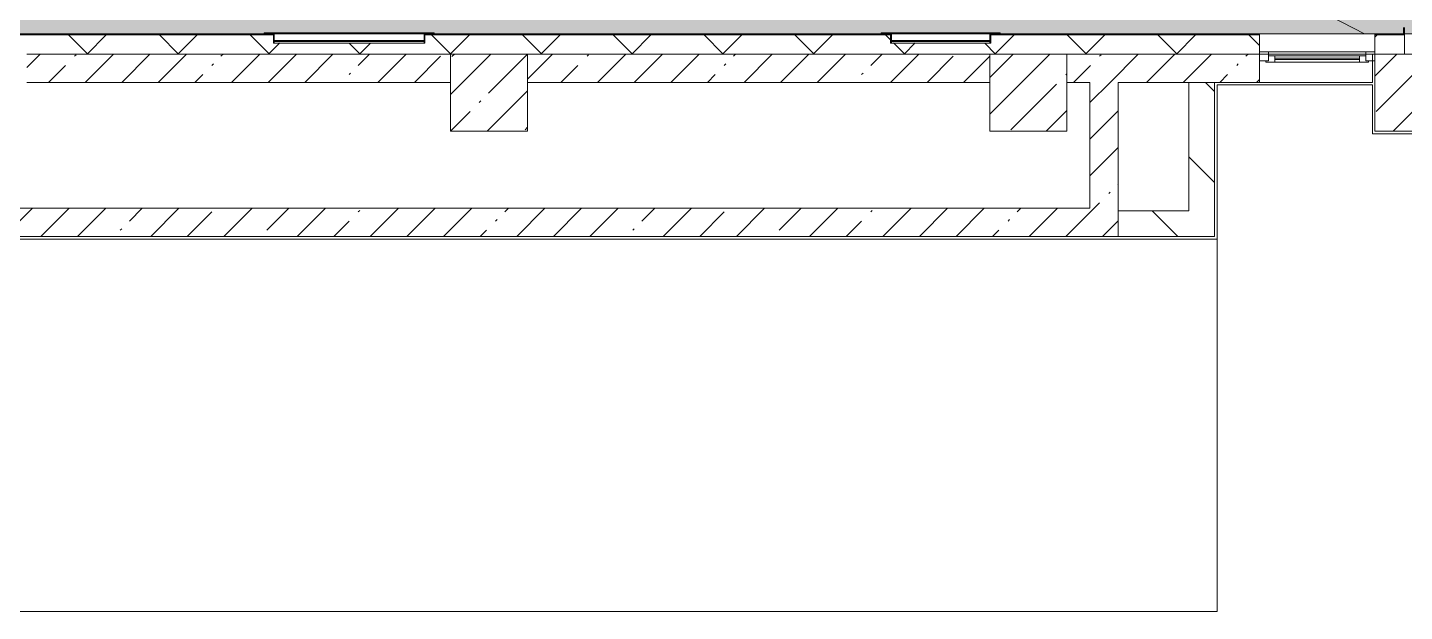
# Model space of a CAD drawing. Header units: millimetres. Extents: x 81682 to 274809, y -8553 to 29000.
# Drawn here: x 170314 to 181039, y 10859 to 15407 of the extents above; entities that cross this region are included whole.
import ezdxf

# ---------------------------------------------------------------- set-up
doc = ezdxf.new("R2010")
doc.units = ezdxf.units.MM
for name, color, linetype, lineweight in [('A-DETL-3', 7, 'Continuous', 5), ('A-GENM-3', 7, 'Continuous', 5), ('A-GLAZ-3', 7, 'Continuous', 5), ('A-WALL', 7, 'Continuous', 9), ('A-WALL-7', 7, 'Continuous', 5), ('I-WALL-2', 7, 'Continuous', 5), ('S-COLS-1', 7, 'Continuous', 5)]:
    doc.layers.add(name, color=color, linetype=linetype, lineweight=lineweight)
doc.layers.add('A-DETL-GENF-2', color=7, linetype='Continuous', lineweight=9, true_color=0xc0c0c0, transparency=0.4)
for name, color, linetype, lineweight, true_color in [('A-FLOR-1', 7, 'Continuous', 5, 0xb7b7b7), ('A-FLOR-2', 7, 'Continuous', 5, 0xaaaaaa), ('A-GENM-4', 7, 'Continuous', 5, 0x737373), ('A-WALL-8', 7, 'Continuous', 5, 0x737373), ('A-WALL-9', 7, 'Continuous', 9, 0x737373), ('I-WALL-3', 7, 'Continuous', 5, 0x737373)]:
    doc.layers.add(name, color=color, linetype=linetype, lineweight=lineweight, true_color=true_color)
pattern_1 = [(45, (147798.7, 0), (-285.123, 285.123), []), (45, (148083.8, 0), (-285.123, 285.123), [504.031, -100.806, 16.764, -84.042])]
pattern_2 = [(135, (147798.7, 0), (-353.5534, -353.5534), [])]

# ---------------------------------------------------------------- blocks, each defined once
blk = doc.blocks.new('BSC_Колонна _Прямоугольная - 600х600-V68-3_7_3_птичка')
at = {"layer": 'S-COLS-1'}
h = blk.add_hatch(dxfattribs=at)
h.set_pattern_fill('FP_73', color=256, style=0, pattern_type=2)
h.set_pattern_definition([(45, (-26110, -14900), (-285.123, 285.123), []), (45, (-25824.88, -14900), (-285.123, 285.123), [504.031, -100.806, 16.764, -84.042])])
h.paths.add_polyline_path([(-300, -300), (300, -300), (300, 300), (-300, 300), (-300, -208)])
for p, q in [((300, 300), (-300, 300)), ((-300, 300), (-300, -300)), ((300, -300), (300, 300)), ((-300, -300), (300, -300))]:
    blk.add_line(p, q, dxfattribs=at)
blk = doc.blocks.new('BSC_Колонна _Прямоугольная - 600х600-V92-3_7_3_птичка')
at = {"layer": 'S-COLS-1'}
h = blk.add_hatch(dxfattribs=at)
h.set_pattern_fill('FP_102', color=256, style=0, pattern_type=2)
h.set_pattern_definition([(45, (-33310, -14900), (-285.123, 285.123), []), (45, (-33024.88, -14900), (-285.123, 285.123), [504.031, -100.806, 16.764, -84.042])])
h.paths.add_polyline_path([(-300, -300), (300, -300), (300, 300), (-300, 300), (-300, -208)])
for p, q in [((300, 300), (-300, 300)), ((-300, 300), (-300, -300)), ((300, -300), (300, 300)), ((-300, -300), (300, -300))]:
    blk.add_line(p, q, dxfattribs=at)
blk = doc.blocks.new('BSC_Колонна _Прямоугольная - 600х600-V103-3_7_3_птичка')
at = {"layer": 'S-COLS-1'}
h = blk.add_hatch(dxfattribs=at)
h.set_pattern_fill('FP_114', color=256, style=0, pattern_type=2)
h.set_pattern_definition([(45, (-30310, -14900), (-285.123, 285.123), []), (45, (-30024.88, -14900), (-285.123, 285.123), [504.031, -100.806, 16.764, -84.042])])
h.paths.add_polyline_path([(-300, -300), (300, -300), (300, 300), (-300, 300), (-300, -208)])
for p, q in [((300, 300), (-300, 300)), ((-300, 300), (-300, -300)), ((300, -300), (300, 300)), ((-300, -300), (300, -300))]:
    blk.add_line(p, q, dxfattribs=at)
blk = doc.blocks.new('120_Окно_СКБ_1Ст - 120_Окно_СКБ_1Ст_900х2500_h_-20705657-3_7_3_птичка')
at = {"layer": 'A-GLAZ-3'}
for p, q in [((-450, -127), (-450, -57)), ((-450, -57), (-380, -57)), ((450, -57), (-450, -57)), ((-380, -57), (-380, -127)), ((380, -87), (-380, -87)), ((-380, -87), (-380, -127)), ((-330, -137), (-330, -87)), ((-330, -107), (330, -107)), ((330, -137), (330, -87)), ((380, -127), (380, -57)), ((380, -57), (450, -57)), ((380, -127), (380, -87)), ((450, -57), (450, -127)), ((-380, -127), (-450, -127)), ((-450, -127), (-400, -127)), ((-380, -127), (-400, -127)), ((-400, -127), (-400, -137)), ((-400, -137), (400, -137)), ((400, -137), (-400, -137)), ((330, -117), (-330, -117)), ((450, -127), (380, -127)), ((400, -127), (380, -127)), ((400, -127), (450, -127)), ((400, -137), (400, -127))]:
    blk.add_line(p, q, dxfattribs=at)
blk = doc.blocks.new('Уголок вложенный - Уголок вложенный-23831105-3_7_3_птичка')
at = {"layer": 'A-GENM-3'}
for p, q in [((29237, 15288), (29237, 15349)), ((29244, 15358), (29244, 15285)), ((29244, 15285), (29240, 15285))]:
    blk.add_line(p, q, dxfattribs=at)
at = {"layer": 'A-GENM-3', "flags": 128}
for points in [[(29237, 15349), (29237, 15351), (29236, 15353), (29235, 15355), (29234, 15356), (29232, 15357), (29230, 15358), (29228, 15358)], [(29240, 15285), (29239, 15285), (29239, 15285), (29238, 15286), (29238, 15286), (29237, 15287), (29237, 15287), (29237, 15288)]]:
    blk.add_lwpolyline(points, dxfattribs=at)
at = {"layer": 'A-GENM-4'}
for p, q in [((29164, 15365), (29244, 15365)), ((29164, 15361), (29164, 15365)), ((29228, 15358), (29167, 15358)), ((29244, 15365), (29244, 15358))]:
    blk.add_line(p, q, dxfattribs=at)
at = {"layer": 'A-GENM-4', "flags": 128}
blk.add_lwpolyline([(29167, 15358), (29166, 15358), (29166, 15358), (29165, 15359), (29165, 15359), (29164, 15360), (29164, 15360), (29164, 15361)], dxfattribs=at)
blk = doc.blocks.new('Уголок вложенный - Уголок вложенный-V180-3_7_3_птичка')
at = {"layer": 'A-GENM-3'}
for p, q in [((30010, 15285), (30010, 15358)), ((30017, 15349), (30017, 15288)), ((30014, 15285), (30010, 15285))]:
    blk.add_line(p, q, dxfattribs=at)
at = {"layer": 'A-GENM-3', "flags": 128}
for points in [[(30026, 15358), (30024, 15358), (30022, 15357), (30020, 15356), (30019, 15355), (30018, 15353), (30017, 15351), (30017, 15349)], [(30017, 15288), (30017, 15287), (30017, 15287), (30016, 15286), (30016, 15286), (30015, 15285), (30015, 15285), (30014, 15285)]]:
    blk.add_lwpolyline(points, dxfattribs=at)
at = {"layer": 'A-GENM-4'}
for p, q in [((30010, 15365), (30090, 15365)), ((30010, 15358), (30010, 15365)), ((30087, 15358), (30026, 15358)), ((30090, 15365), (30090, 15361))]:
    blk.add_line(p, q, dxfattribs=at)
at = {"layer": 'A-GENM-4', "flags": 128}
blk.add_lwpolyline([(30090, 15361), (30090, 15360), (30090, 15360), (30089, 15359), (30089, 15359), (30088, 15358), (30088, 15358), (30087, 15358)], dxfattribs=at)
blk = doc.blocks.new('Уголок вложенный - Уголок вложенный-V181-3_7_3_птичка')
at = {"layer": 'A-GENM-3'}
blk.add_line((30010, 15285), (29244, 15285), dxfattribs=at)
at = {"layer": 'A-GENM-3', "flags": 128}
for points in [[(29237, 15349), (29237, 15351), (29236, 15353), (29235, 15355), (29234, 15356), (29232, 15357), (29230, 15358), (29228, 15358)], [(30026, 15358), (30024, 15358), (30022, 15357), (30020, 15356), (30019, 15355), (30018, 15353), (30017, 15351), (30017, 15349)]]:
    blk.add_lwpolyline(points, dxfattribs=at)
at = {"layer": 'A-GENM-4'}
blk.add_line((29244, 15365), (30010, 15365), dxfattribs=at)
blk = doc.blocks.new('Полоса с поворотом - Полоса с поворотом-23831239-3_7_3_птичка')
at = {"layer": 'A-GENM-3'}
for p, q in [((25603, 15306), (24437, 15306)), ((24437, 15298), (25603, 15298))]:
    blk.add_line(p, q, dxfattribs=at)
at = {"layer": 'A-GENM-4'}
blk.add_line((24437, 15363), (25603, 15363), dxfattribs=at)
blk = doc.blocks.new('Уголок вложенный - Уголок вложенный-23831240-3_7_3_птичка')
at = {"layer": 'A-GENM-3'}
blk.add_line((25603, 15285), (24437, 15285), dxfattribs=at)
at = {"layer": 'A-GENM-3', "flags": 128}
for points in [[(24430, 15349), (24430, 15351), (24429, 15353), (24428, 15355), (24427, 15356), (24425, 15357), (24423, 15358), (24421, 15358)], [(25619, 15358), (25617, 15358), (25615, 15357), (25614, 15356), (25612, 15355), (25611, 15353), (25610, 15351), (25610, 15349)]]:
    blk.add_lwpolyline(points, dxfattribs=at)
at = {"layer": 'A-GENM-4'}
blk.add_line((24437, 15365), (25603, 15365), dxfattribs=at)
blk = doc.blocks.new('Полоса с поворотом - Полоса с поворотом-23831104-3_7_3_птичка')
at = {"layer": 'A-GENM-3'}
for p, q in [((19783, 15306), (19017, 15306)), ((19017, 15298), (19783, 15298))]:
    blk.add_line(p, q, dxfattribs=at)
at = {"layer": 'A-GENM-4'}
blk.add_line((19017, 15363), (19783, 15363), dxfattribs=at)

msp = doc.modelspace()

# ---------------------------------------------------------------- hatches: boundary and pattern name
at = {"layer": 'A-DETL-GENF-2'}
msp.add_hatch(color=256, dxfattribs=at).paths.add_polyline_path([(146870.9, 14774.9), (147530.7, 14774.9), (147530.7, 15358), (186558.7, 15358), (186558.7, 23888.3), (181726.8, 23888.3), (181726.8, 27398.1), (145389.6, 27398.1), (145389.6, 14774.9), (146404.8, 14774.9)])
at = {"layer": 'A-WALL-7'}
h = msp.add_hatch(dxfattribs=at)
h.set_pattern_fill('FP_79', color=256, style=0, pattern_type=2)
h.set_pattern_definition([(45, (147798.7, 0), (-353.5534, 353.5534), []), (135, (147798.7, 0), (-353.5534, -353.5534), [])])
h.paths.add_polyline_path([(189752.3, 15200), (189958.7, 15200), (189958.7, 15350), (185608.7, 15350), (185608.7, 15200), (187887.9, 15200)])
h.paths.add_polyline_path([(177808.7, 15200), (179908.7, 15200), (179908.7, 15350), (177815.7, 15349), (177815.7, 15288), (177808.7, 15285), (177035.7, 15288), (177035.7, 15350), (173408.9, 15349), (173408.9, 15288), (173401.9, 15285), (172228.9, 15288), (172228.9, 15350), (167588.7, 15349), (167588.7, 15288), (167581.7, 15285), (166808.7, 15288), (166808.7, 15350), (162581.7, 15349), (162581.7, 15288), (162574.7, 15285), (162401.7, 15288), (162401.5, 15350), (160658.7, 15350), (160658.7, 15200), (177799.4, 15200)])
h.paths.add_polyline_path([(182458.7, 15200), (183208.7, 15200), (183208.7, 15350), (182458.7, 15350)])
h.paths.add_polyline_path([(181408.7, 15200), (181558.7, 15200), (181558.7, 15350), (181408.7, 15350), (181408.7, 15270.2)])
h.paths.add_polyline_path([(156058.7, 15200), (156058.7, 15350), (155458.7, 15350), (155458.7, 15200)])
h.paths.add_polyline_path([(157558.7, 15200), (157558.7, 15350), (156958.7, 15350), (156958.7, 15200), (157125.2, 15200)])
h.paths.add_polyline_path([(152464.2, 15200), (154558.7, 15200), (154558.7, 15350), (147838.7, 15350), (147838.7, 15293), (147688.7, 15293), (147688.7, 15200), (152458.7, 15200)])
h.paths.add_polyline_path([(181038.7, 15200), (181033.7, 15350), (180808.7, 15350), (180808.7, 15200)])
at = {"layer": 'I-WALL-2'}
h = msp.add_hatch(dxfattribs=at)
h.set_pattern_fill('FP_75', color=256, style=0, pattern_type=2)
h.set_pattern_definition(pattern_1)
h.paths.add_polyline_path([(179908.7, 14980), (179908.7, 15200), (178408.7, 15200), (178408.7, 14980), (179559.9, 14980)])
h.paths.add_polyline_path([(162608.7, 14980), (165908.9, 14980), (165908.9, 15200), (162108.7, 15200), (162108.7, 14980)])
h.paths.add_polyline_path([(177808.7, 14980), (177808.7, 15200), (174208.7, 15200), (174208.7, 14980), (177633.7, 14980)])
h.paths.add_polyline_path([(173608.7, 14980), (173608.7, 15200), (170308.7, 15200), (170308.7, 14980), (172972.6, 14980)])
h.paths.add_polyline_path([(166508.9, 14980), (169708.7, 14980), (169708.7, 15200), (166508.9, 15200)])
h = msp.add_hatch(dxfattribs=at)
h.set_pattern_fill('FP_75', color=256, style=0, pattern_type=2)
h.set_pattern_definition(pattern_1)
h.paths.add_polyline_path([(178808.7, 14000), (178808.7, 14980), (178588.7, 14980), (178588.7, 14000)])
h = msp.add_hatch(dxfattribs=at)
h.set_pattern_fill('FP_78', color=256, style=0, pattern_type=2)
h.set_pattern_definition(pattern_2)
h.paths.add_polyline_path([(179559.9, 13980), (179559.9, 14980), (179359.9, 14980), (179359.9, 13980)])
h = msp.add_hatch(dxfattribs=at)
h.set_pattern_fill('FP_75', color=256, style=0, pattern_type=2)
h.set_pattern_definition(pattern_1)
h.paths.add_polyline_path([(178808.7, 13780), (178808.7, 14000), (168008.7, 14000), (168008.7, 13780), (178565.9, 13780)])
h = msp.add_hatch(dxfattribs=at)
h.set_pattern_fill('FP_78', color=256, style=0, pattern_type=2)
h.set_pattern_definition(pattern_2)
h.paths.add_polyline_path([(178808.7, 13780), (179559.9, 13780), (179559.9, 13980), (178808.7, 13980)])

# ---------------------------------------------------------------- linework, layer by layer
at = {"layer": 'A-DETL-3'}
msp.add_line((147530.7, 15358), (186558.7, 15358), dxfattribs=at)
at = {"layer": 'A-FLOR-1'}
msp.add_line((180726.9, 15358), (162358.7, 24880), dxfattribs=at)
at = {"layer": 'A-FLOR-2'}
for p, q in [((180788.7, 14960), (179579.9, 14960)), ((179579.9, 14960), (179579.9, 10859)), ((180788.7, 14580), (180788.7, 14960)), ((181428.7, 14580), (180788.7, 14580)), ((179580.9, 13759), (168040.9, 13759)), ((179580.9, 10859), (179580.9, 13759)), ((168029.7, 10859), (179580.9, 10859))]:
    msp.add_line(p, q, dxfattribs=at)
at = {"layer": 'A-WALL'}
for p, q in [((172230.7, 15353), (167586.9, 15353)), ((172229.4, 15350), (167588.3, 15350)), ((177037.4, 15353), (173407.2, 15353)), ((177036.1, 15350), (173408.5, 15350)), ((179908.7, 15353), (177813.9, 15353)), ((179908.7, 15350), (177815.3, 15350)), ((181031.7, 15353), (180808.7, 15353)), ((181038.7, 15350), (180808.7, 15350)), ((181031.7, 15358), (181031.7, 15350)), ((181038.7, 15407.3), (181038.7, 15200)), ((173608.7, 15200), (170308.7, 15200)), ((177808.7, 15200), (174208.7, 15200)), ((179908.7, 15200), (178408.7, 15200)), ((179559.9, 14980), (179359.9, 14980))]:
    msp.add_line(p, q, dxfattribs=at)
at = {"layer": 'A-WALL-7'}
for p, q in [((179908.7, 15200), (179908.7, 15358)), ((180808.7, 15358), (180808.7, 15200)), ((170308.7, 15200), (173608.7, 15200)), ((174208.7, 15200), (177808.7, 15200)), ((178408.7, 15200), (180808.7, 15200))]:
    msp.add_line(p, q, dxfattribs=at)
at = {"layer": 'A-WALL-8'}
for p, q in [((172158.9, 15358), (167658.7, 15358)), ((172232.9, 15358), (172219.9, 15358)), ((173417.9, 15358), (173405, 15358)), ((176965.7, 15358), (173478.9, 15358)), ((177039.6, 15358), (177026.7, 15358)), ((177824.7, 15358), (177811.8, 15358)), ((181031.7, 15358), (177885.7, 15358))]:
    msp.add_line(p, q, dxfattribs=at)
at = {"layer": 'A-WALL-9'}
msp.add_line((181033.7, 15350), (181033.7, 15407.3), dxfattribs=at)
at = {"layer": 'I-WALL-2'}
for p, q in [((179908.7, 14980), (179908.7, 15200)), ((180788.7, 14980), (180788.7, 15200)), ((170308.7, 14980), (173608.7, 14980)), ((174208.7, 14980), (177808.7, 14980)), ((178408.7, 14980), (178588.7, 14980)), ((178588.7, 14980), (178588.7, 14000)), ((178808.7, 14980), (179359.9, 14980)), ((178808.7, 13780), (178808.7, 14980)), ((179359.9, 14980), (179359.9, 13980)), ((179559.9, 13780), (179559.9, 14980)), ((180788.7, 14980), (179559.9, 14980)), ((178588.7, 14000), (168008.7, 14000)), ((179359.9, 13980), (178808.7, 13980)), ((168008.7, 13780), (179559.9, 13780))]:
    msp.add_line(p, q, dxfattribs=at)
at = {"layer": 'I-WALL-3'}
msp.add_line((181031.7, 15407.3), (181031.7, 15358), dxfattribs=at)

# ---------------------------------------------------------------- block references
at = {"layer": 'A-GENM-3'}
for name, p in [('Уголок вложенный - Уголок вложенный-23831105-3_7_3_птичка', (142991.9, 0)), ('Уголок вложенный - Уголок вложенный-23831240-3_7_3_птичка', (147798.7, 0)), ('Уголок вложенный - Уголок вложенный-V180-3_7_3_птичка', (143391.9, 0)), ('Уголок вложенный - Уголок вложенный-23831105-3_7_3_птичка', (147798.7, 0)), ('Уголок вложенный - Уголок вложенный-V181-3_7_3_птичка', (147798.7, 0)), ('Уголок вложенный - Уголок вложенный-V180-3_7_3_птичка', (147798.7, 0))]:
    msp.add_blockref(name, p, dxfattribs=at)
at = {"layer": 'A-GENM-4'}
for name, p in [('Полоса с поворотом - Полоса с поворотом-23831239-3_7_3_птичка', (147798.7, 0)), ('Полоса с поворотом - Полоса с поворотом-23831104-3_7_3_птичка', (158025.7, 0))]:
    msp.add_blockref(name, p, dxfattribs=at)
at = {"layer": 'A-GLAZ-3'}
msp.add_blockref('120_Окно_СКБ_1Ст - 120_Окно_СКБ_1Ст_900х2500_h_-20705657-3_7_3_птичка', (180358.7, 15275), dxfattribs=at)
at = {"layer": 'S-COLS-1'}
for name, p in [('BSC_Колонна _Прямоугольная - 600х600-V68-3_7_3_птичка', (173908.7, 14900)), ('BSC_Колонна _Прямоугольная - 600х600-V103-3_7_3_птичка', (178108.7, 14900)), ('BSC_Колонна _Прямоугольная - 600х600-V92-3_7_3_птичка', (181108.7, 14900))]:
    msp.add_blockref(name, p, dxfattribs=at)

doc.saveas('drawing.dxf')
